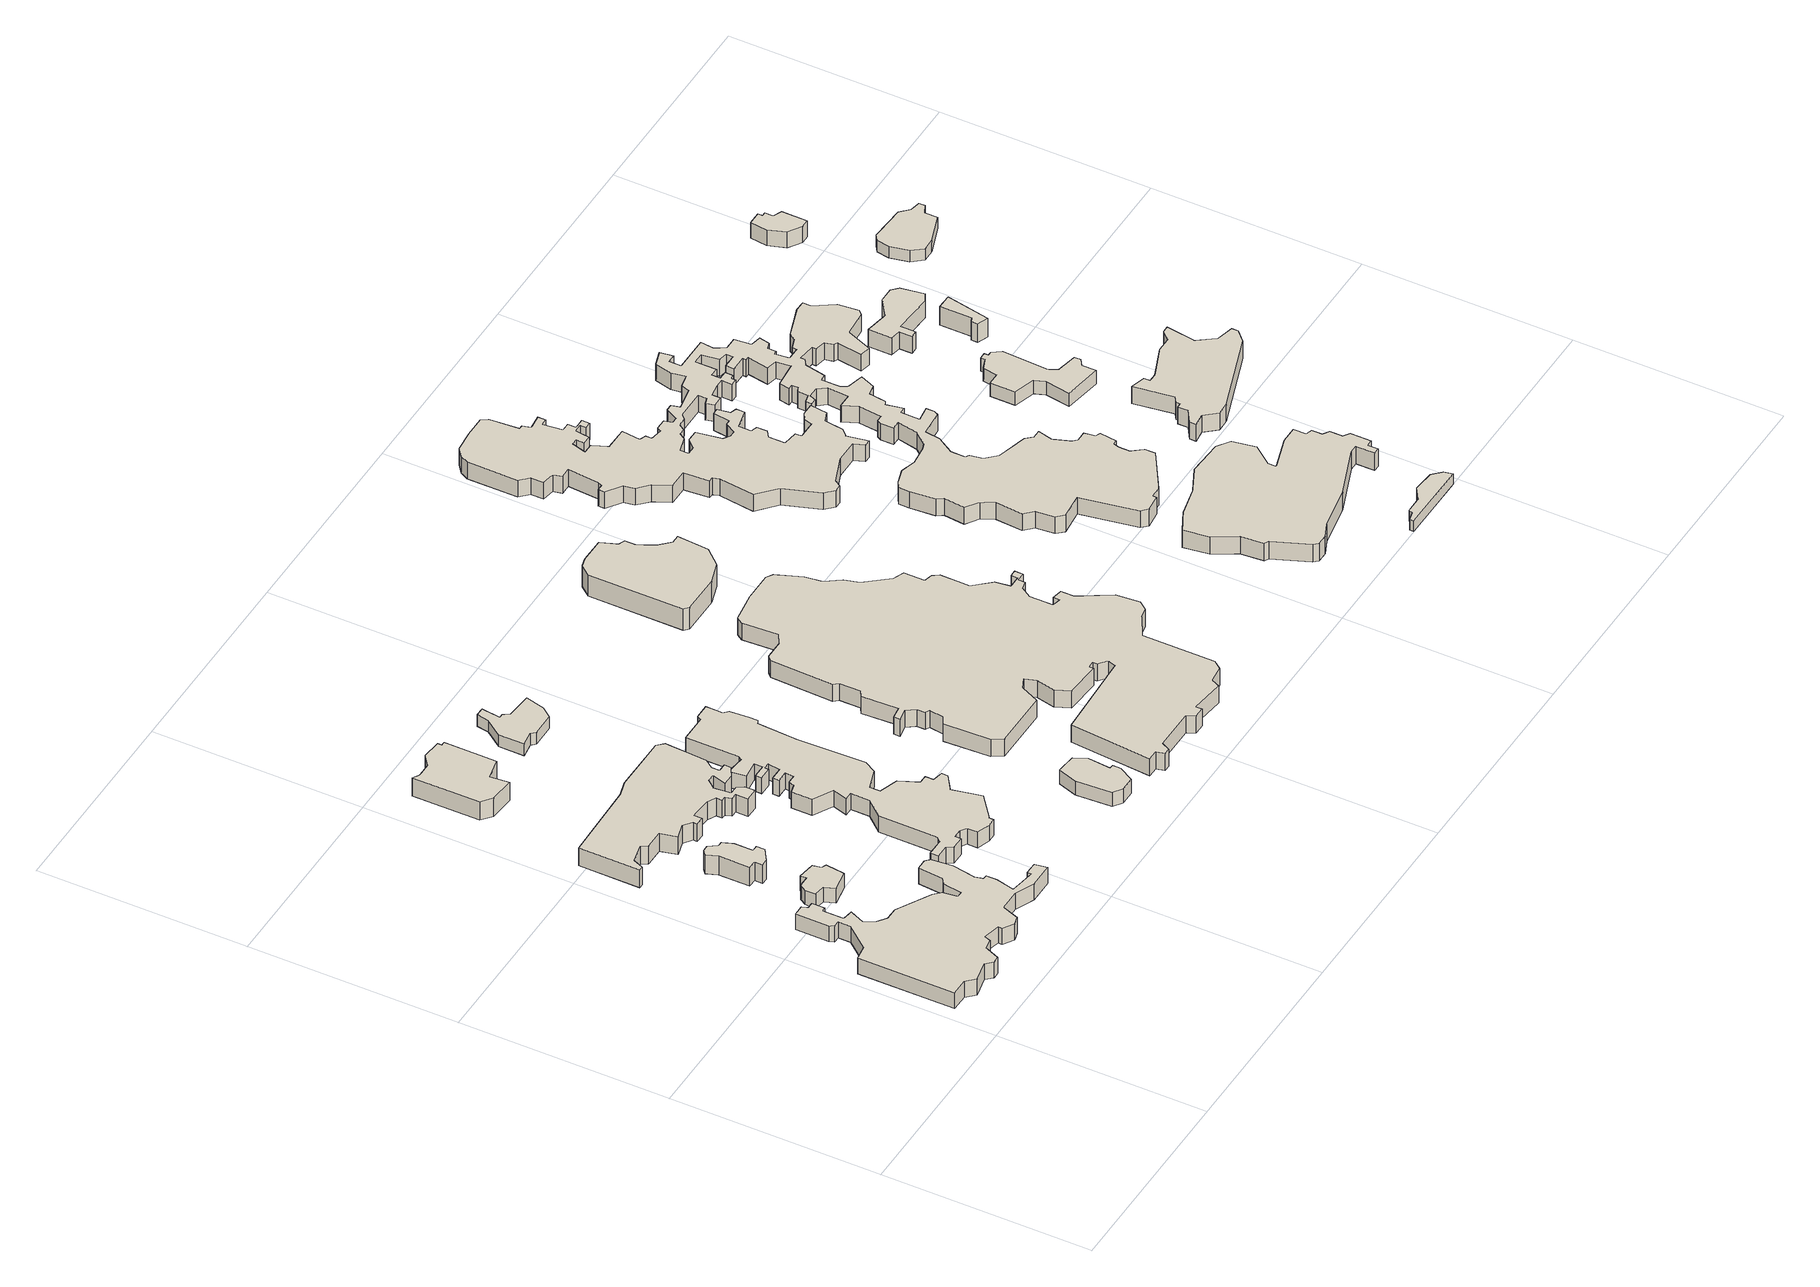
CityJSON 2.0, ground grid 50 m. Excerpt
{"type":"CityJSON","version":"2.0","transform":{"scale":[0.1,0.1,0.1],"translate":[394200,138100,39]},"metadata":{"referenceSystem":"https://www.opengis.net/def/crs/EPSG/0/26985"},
"CityObjects":{
"building1":{"type":"Building","attributes":{"measuredHeight":4.42,"roofElevation":47.34,"groundElevation":42.92,"footprintArea":835.5,"confidence":0.82,"heightSource":"learned pixel-footprint scale","storeysAboveGround":1},"geometry":[{"type":"Solid","lod":"1","boundaries":[[[[0,1,2,3,4,5,6,7,8,9,10,11,12,13,14,15,16,17,18,19,20,21,22,23,24,25,26,27,28,29,30,31,32,33,34,35,36,37,38,39,40,41,42,43,44,45,46,47,48,49,50,51,52]],[[53,54,55,56,57,58,59,60,61,62,63,64,65,66,67,68,69,70,71,72,73,74,75,76,77,78,79,80,81,82,83,84,85,86,87,88,89,90,91,92,93,94,95,96,97,98,99,100,101,102,103,104,105]],[[52,51,54,53]],[[51,50,55,54]],[[50,49,56,55]],[[49,48,57,56]],[[48,47,58,57]],[[47,46,59,58]],[[46,45,60,59]],[[45,44,61,60]],[[44,43,62,61]],[[43,42,63,62]],[[42,41,64,63]],[[41,40,65,64]],[[40,39,66,65]],[[39,38,67,66]],[[38,37,68,67]],[[37,36,69,68]],[[36,35,70,69]],[[35,34,71,70]],[[34,33,72,71]],[[33,32,73,72]],[[32,31,74,73]],[[31,30,75,74]],[[30,29,76,75]],[[29,28,77,76]],[[28,27,78,77]],[[27,26,79,78]],[[26,25,80,79]],[[25,24,81,80]],[[24,23,82,81]],[[23,22,83,82]],[[22,21,84,83]],[[21,20,85,84]],[[20,19,86,85]],[[19,18,87,86]],[[18,17,88,87]],[[17,16,89,88]],[[16,15,90,89]],[[15,14,91,90]],[[14,13,92,91]],[[13,12,93,92]],[[12,11,94,93]],[[11,10,95,94]],[[10,9,96,95]],[[9,8,97,96]],[[8,7,98,97]],[[7,6,99,98]],[[6,5,100,99]],[[5,4,101,100]],[[4,3,102,101]],[[3,2,103,102]],[[2,1,104,103]],[[1,0,105,104]],[[0,52,53,105]]]]}]},
"building2":{"type":"Building","attributes":{"measuredHeight":4.01,"roofElevation":47.82,"groundElevation":43.81,"footprintArea":53.8,"confidence":0.79,"heightSource":"learned pixel-footprint scale","storeysAboveGround":1},"geometry":[{"type":"Solid","lod":"1","boundaries":[[[[106,107,108,109,110,111,112,113,114,115,116]],[[117,118,119,120,121,122,123,124,125,126,127]],[[116,115,118,117]],[[115,114,119,118]],[[114,113,120,119]],[[113,112,121,120]],[[112,111,122,121]],[[111,110,123,122]],[[110,109,124,123]],[[109,108,125,124]],[[108,107,126,125]],[[107,106,127,126]],[[106,116,117,127]]]]}]},
"building3":{"type":"Building","attributes":{"measuredHeight":5.21,"roofElevation":49.63,"groundElevation":44.42,"footprintArea":58.2,"confidence":0.81,"heightSource":"learned pixel-footprint scale","storeysAboveGround":2},"geometry":[{"type":"Solid","lod":"1","boundaries":[[[[128,129,130,131,132,133,134,135,136,137,138,139,140,141]],[[142,143,144,145,146,147,148,149,150,151,152,153,154,155]],[[141,140,143,142]],[[140,139,144,143]],[[139,138,145,144]],[[138,137,146,145]],[[137,136,147,146]],[[136,135,148,147]],[[135,134,149,148]],[[134,133,150,149]],[[133,132,151,150]],[[132,131,152,151]],[[131,130,153,152]],[[130,129,154,153]],[[129,128,155,154]],[[128,141,142,155]]]]}]},
"building4":{"type":"Building","attributes":{"measuredHeight":4.84,"roofElevation":49.89,"groundElevation":45.05,"footprintArea":602.2,"confidence":0.88,"heightSource":"learned pixel-footprint scale","storeysAboveGround":2},"geometry":[{"type":"Solid","lod":"1","boundaries":[[[[156,157,158,159,160,161,162,163,164,165,166,167,168,169,170,171,172,173,174,175,176,177,178,179,180,181,182,183,184,185,186,187,188,189,190,191,192,193]],[[194,195,196,197,198,199,200,201,202,203,204,205,206,207,208,209,210,211,212,213,214,215,216,217,218,219,220,221,222,223,224,225,226,227,228,229,230,231]],[[193,192,195,194]],[[192,191,196,195]],[[191,190,197,196]],[[190,189,198,197]],[[189,188,199,198]],[[188,187,200,199]],[[187,186,201,200]],[[186,185,202,201]],[[185,184,203,202]],[[184,183,204,203]],[[183,182,205,204]],[[182,181,206,205]],[[181,180,207,206]],[[180,179,208,207]],[[179,178,209,208]],[[178,177,210,209]],[[177,176,211,210]],[[176,175,212,211]],[[175,174,213,212]],[[174,173,214,213]],[[173,172,215,214]],[[172,171,216,215]],[[171,170,217,216]],[[170,169,218,217]],[[169,168,219,218]],[[168,167,220,219]],[[167,166,221,220]],[[166,165,222,221]],[[165,164,223,222]],[[164,163,224,223]],[[163,162,225,224]],[[162,161,226,225]],[[161,160,227,226]],[[160,159,228,227]],[[159,158,229,228]],[[158,157,230,229]],[[157,156,231,230]],[[156,193,194,231]]]]}]},
"building5":{"type":"Building","attributes":{"measuredHeight":5.08,"roofElevation":52.73,"groundElevation":47.65,"footprintArea":208,"confidence":0.9,"heightSource":"learned pixel-footprint scale","storeysAboveGround":2},"geometry":[{"type":"Solid","lod":"1","boundaries":[[[[232,233,234,235,236,237,238,239,240,241,242,243]],[[244,245,246,247,248,249,250,251,252,253,254,255]],[[243,242,245,244]],[[242,241,246,245]],[[241,240,247,246]],[[240,239,248,247]],[[239,238,249,248]],[[238,237,250,249]],[[237,236,251,250]],[[236,235,252,251]],[[235,234,253,252]],[[234,233,254,253]],[[233,232,255,254]],[[232,243,244,255]]]]}]},
"building6":{"type":"Building","attributes":{"measuredHeight":4.33,"roofElevation":46.58,"groundElevation":42.25,"footprintArea":843.5,"confidence":0.83,"heightSource":"learned pixel-footprint scale","storeysAboveGround":1},"geometry":[{"type":"Solid","lod":"1","boundaries":[[[[256,257,258,259,260,261,262,263,264,265,266,267,268,269,270,271,272,273,274,275,276,277,278,279,280,281,282,283,284,285,286,287,288,289,290,291,292,293,294,295,296,297,298,299,300,301,302,303,304,305,306,307,308,309,310,311,312,313,314,315,316]],[[317,318,319,320,321,322,323,324,325,326,327,328,329,330,331,332,333,334,335,336,337,338,339,340,341,342,343,344,345,346,347,348,349,350,351,352,353,354,355,356,357,358,359,360,361,362,363,364,365,366,367,368,369,370,371,372,373,374,375,376,377]],[[316,315,318,317]],[[315,314,319,318]],[[314,313,320,319]],[[313,312,321,320]],[[312,311,322,321]],[[311,310,323,322]],[[310,309,324,323]],[[309,308,325,324]],[[308,307,326,325]],[[307,306,327,326]],[[306,305,328,327]],[[305,304,329,328]],[[304,303,330,329]],[[303,302,331,330]],[[302,301,332,331]],[[301,300,333,332]],[[300,299,334,333]],[[299,298,335,334]],[[298,297,336,335]],[[297,296,337,336]],[[296,295,338,337]],[[295,294,339,338]],[[294,293,340,339]],[[293,292,341,340]],[[292,291,342,341]],[[291,290,343,342]],[[290,289,344,343]],[[289,288,345,344]],[[288,287,346,345]],[[287,286,347,346]],[[286,285,348,347]],[[285,284,349,348]],[[284,283,350,349]],[[283,282,351,350]],[[282,281,352,351]],[[281,280,353,352]],[[280,279,354,353]],[[279,278,355,354]],[[278,277,356,355]],[[277,276,357,356]],[[276,275,358,357]],[[275,274,359,358]],[[274,273,360,359]],[[273,272,361,360]],[[272,271,362,361]],[[271,270,363,362]],[[270,269,364,363]],[[269,268,365,364]],[[268,267,366,365]],[[267,266,367,366]],[[266,265,368,367]],[[265,264,369,368]],[[264,263,370,369]],[[263,262,371,370]],[[262,261,372,371]],[[261,260,373,372]],[[260,259,374,373]],[[259,258,375,374]],[[258,257,376,375]],[[257,256,377,376]],[[256,316,317,377]]]]}]},
"building7":{"type":"Building","attributes":{"measuredHeight":3.21,"roofElevation":50.18,"groundElevation":46.97,"footprintArea":104.2,"confidence":0.78,"heightSource":"learned pixel-footprint scale","storeysAboveGround":1},"geometry":[{"type":"Solid","lod":"1","boundaries":[[[[378,379,380,381,382,383,384,385,386,387,388,389,390]],[[391,392,393,394,395,396,397,398,399,400,401,402,403]],[[390,389,392,391]],[[389,388,393,392]],[[388,387,394,393]],[[387,386,395,394]],[[386,385,396,395]],[[385,384,397,396]],[[384,383,398,397]],[[383,382,399,398]],[[382,381,400,399]],[[381,380,401,400]],[[380,379,402,401]],[[379,378,403,402]],[[378,390,391,403]]]]}]},
"building8":{"type":"Building","attributes":{"measuredHeight":3.96,"roofElevation":43.91,"groundElevation":39.95,"footprintArea":95.8,"confidence":0.7,"heightSource":"learned pixel-footprint scale","storeysAboveGround":1},"geometry":[{"type":"Solid","lod":"1","boundaries":[[[[404,405,406,407,408,409,410,411,412,413]],[[414,415,416,417,418,419,420,421,422,423]],[[413,412,415,414]],[[412,411,416,415]],[[411,410,417,416]],[[410,409,418,417]],[[409,408,419,418]],[[408,407,420,419]],[[407,406,421,420]],[[406,405,422,421]],[[405,404,423,422]],[[404,413,414,423]]]]}]},
"building9":{"type":"Building","attributes":{"measuredHeight":4.72,"roofElevation":46.92,"groundElevation":42.2,"footprintArea":3230.8,"confidence":0.81,"heightSource":"learned pixel-footprint scale","storeysAboveGround":2},"geometry":[{"type":"Solid","lod":"1","boundaries":[[[[424,425,426,427,428,429,430,431,432,433,434,435,436,437,438,439,440,441,442,443,444,445,446,447,448,449,450,451,452,453,454,455,456,457,458,459,460,461,462,463,464,465,466,467,468,469,470,471,472,473,474,475,476,477,478,479,480,481,482,483,484,485,486,487,488,489,490,491,492,493,494,495,496,497,498,499,500,501,502,503]],[[504,505,506,507,508,509,510,511,512,513,514,515,516,517,518,519,520,521,522,523,524,525,526,527,528,529,530,531,532,533,534,535,536,537,538,539,540,541,542,543,544,545,546,547,548,549,550,551,552,553,554,555,556,557,558,559,560,561,562,563,564,565,566,567,568,569,570,571,572,573,574,575,576,577,578,579,580,581,582,583]],[[503,502,505,504]],[[502,501,506,505]],[[501,500,507,506]],[[500,499,508,507]],[[499,498,509,508]],[[498,497,510,509]],[[497,496,511,510]],[[496,495,512,511]],[[495,494,513,512]],[[494,493,514,513]],[[493,492,515,514]],[[492,491,516,515]],[[491,490,517,516]],[[490,489,518,517]],[[489,488,519,518]],[[488,487,520,519]],[[487,486,521,520]],[[486,485,522,521]],[[485,484,523,522]],[[484,483,524,523]],[[483,482,525,524]],[[482,481,526,525]],[[481,480,527,526]],[[480,479,528,527]],[[479,478,529,528]],[[478,477,530,529]],[[477,476,531,530]],[[476,475,532,531]],[[475,474,533,532]],[[474,473,534,533]],[[473,472,535,534]],[[472,471,536,535]],[[471,470,537,536]],[[470,469,538,537]],[[469,468,539,538]],[[468,467,540,539]],[[467,466,541,540]],[[466,465,542,541]],[[465,464,543,542]],[[464,463,544,543]],[[463,462,545,544]],[[462,461,546,545]],[[461,460,547,546]],[[460,459,548,547]],[[459,458,549,548]],[[458,457,550,549]],[[457,456,551,550]],[[456,455,552,551]],[[455,454,553,552]],[[454,453,554,553]],[[453,452,555,554]],[[452,451,556,555]],[[451,450,557,556]],[[450,449,558,557]],[[449,448,559,558]],[[448,447,560,559]],[[447,446,561,560]],[[446,445,562,561]],[[445,444,563,562]],[[444,443,564,563]],[[443,442,565,564]],[[442,441,566,565]],[[441,440,567,566]],[[440,439,568,567]],[[439,438,569,568]],[[438,437,570,569]],[[437,436,571,570]],[[436,435,572,571]],[[435,434,573,572]],[[434,433,574,573]],[[433,432,575,574]],[[432,431,576,575]],[[431,430,577,576]],[[430,429,578,577]],[[429,428,579,578]],[[428,427,580,579]],[[427,426,581,580]],[[426,425,582,581]],[[425,424,583,582]],[[424,503,504,583]]]]}]},
"building10":{"type":"Building","attributes":{"measuredHeight":5.95,"roofElevation":51.94,"groundElevation":45.99,"footprintArea":405.2,"confidence":0.81,"heightSource":"learned pixel-footprint scale","storeysAboveGround":2},"geometry":[{"type":"Solid","lod":"1","boundaries":[[[[584,585,586,587,588,589,590,591,592,593,594,595,596,597,598]],[[599,600,601,602,603,604,605,606,607,608,609,610,611,612,613]],[[598,597,600,599]],[[597,596,601,600]],[[596,595,602,601]],[[595,594,603,602]],[[594,593,604,603]],[[593,592,605,604]],[[592,591,606,605]],[[591,590,607,606]],[[590,589,608,607]],[[589,588,609,608]],[[588,587,610,609]],[[587,586,611,610]],[[586,585,612,611]],[[585,584,613,612]],[[584,598,599,613]]]]}]},
"building11":{"type":"Building","attributes":{"measuredHeight":4.63,"roofElevation":51.99,"groundElevation":47.36,"footprintArea":2878.5,"confidence":0.82,"heightSource":"learned pixel-footprint scale","storeysAboveGround":2},"geometry":[{"type":"Solid","lod":"1","boundaries":[[[[614,615,616,617,618,619,620,621,622,623,624,625,626,627,628,629,630,631,632,633,634,635,636,637,638,639,640,641,642,643,644,645,646,647,648,649,650,651,652,653,654,655,656,657,658,659,660,661,662,663,664,665,666,667,668,669,670,671,672,673,674,675,676,677,678,679,680,681,682,683,684,685,686,687,688,689,690,691,692,693,694,695,696,697,698,699,700,701,702,703,704,705,706,707,708,709,710,711,712,713,714,715,716,717,718,719,720,721,722,723,724,725,726,727,728,729,730,731,732,733,734,735,736,737,738,739,740,741,742,743,744,745,746,747,748,749,750,751,752,753,754,755,756,757,758,759,760,761,762,763,764,765,766,767,768,769,770,771,772,773,774,775,776,777,778,779,780,781,782,783,784,785,786,787,788,789,790,791,792,793,794,795,796,797,798,799,800,801,802,803,804,805,806,807,808,809,810,811,812,813,814,815,816,817,818,819,820,821,822,823,824,825,826,827,828,829,830,831,832,833,834,835,836,837,838,839,840,841,842,843,844,845,846,847,848,849,850,851,852,853,854,855,856,857,858,859,860,861,862,863,864,865,866,867]],[[868,869,870,871,872,873,874,875,876,877,878,879,880,881,882,883,884,885,886,887,888,889,890,891,892,893,894,895,896,897,898,899,900,901,902,903,904,905,906,907,908,909,910,911,912,913,914,915,916,917,918,919,920,921,922,923,924,925,926,927,928,929,930,931,932,933,934,935,936,937,938,939,940,941,942,943,944,945,946,947,948,949,950,951,952,953,954,955,956,957,958,959,960,961,962,963,964,965,966,967,968,969,970,971,972,973,974,975,976,977,978,979,980,981,982,983,984,985,986,987,988,989,990,991,992,993,994,995,996,997,998,999,1000,1001,1002,1003,1004,1005,1006,1007,1008,1009,1010,1011,1012,1013,1014,1015,1016,1017,1018,1019,1020,1021,1022,1023,1024,1025,1026,1027,1028,1029,1030,1031,1032,1033,1034,1035,1036,1037,1038,1039,1040,1041,1042,1043,1044,1045,1046,1047,1048,1049,1050,1051,1052,1053,1054,1055,1056,1057,1058,1059,1060,1061,1062,1063,1064,1065,1066,1067,1068,1069,1070,1071,1072,1073,1074,1075,1076,1077,1078,1079,1080,1081,1082,1083,1084,1085,1086,1087,1088,1089,1090,1091,1092,1093,1094,1095,1096,1097,1098,1099,1100,1101,1102,1103,1104,1105,1106,1107,1108,1109,1110,1111,1112,1113,1114,1115,1116,1117,1118,1119,1120,1121]],[[867,866,869,868]],[[866,865,870,869]],[[865,864,871,870]],[[864,863,872,871]],[[863,862,873,872]],[[862,861,874,873]],[[861,860,875,874]],[[860,859,876,875]],[[859,858,877,876]],[[858,857,878,877]],[[857,856,879,878]],[[856,855,880,879]],[[855,854,881,880]],[[854,853,882,881]],[[853,852,883,882]],[[852,851,884,883]],[[851,850,885,884]],[[850,849,886,885]],[[849,848,887,886]],[[848,847,888,887]],[[847,846,889,888]],[[846,845,890,889]],[[845,844,891,890]],[[844,843,892,891]],[[843,842,893,892]],[[842,841,894,893]],[[841,840,895,894]],[[840,839,896,895]],[[839,838,897,896]],[[838,837,898,897]],[[837,836,899,898]],[[836,835,900,899]],[[835,834,901,900]],[[834,833,902,901]],[[833,832,903,902]],[[832,831,904,903]],[[831,830,905,904]],[[830,829,906,905]],[[829,828,907,906]],[[828,827,908,907]],[[827,826,909,908]],[[826,825,910,909]],[[825,824,911,910]],[[824,823,912,911]],[[823,822,913,912]],[[822,821,914,913]],[[821,820,915,914]],[[820,819,916,915]],[[819,818,917,916]],[[818,817,918,917]],[[817,816,919,918]],[[816,815,920,919]],[[815,814,921,920]],[[814,813,922,921]],[[813,812,923,922]],[[812,811,924,923]],[[811,810,925,924]],[[810,809,926,925]],[[809,808,927,926]],[[808,807,928,927]],[[807,806,929,928]],[[806,805,930,929]],[[805,804,931,930]],[[804,803,932,931]],[[803,802,933,932]],[[802,801,934,933]],[[801,800,935,934]],[[800,799,936,935]],[[799,798,937,936]],[[798,797,938,937]],[[797,796,939,938]],[[796,795,940,939]],[[795,794,941,940]],[[794,793,942,941]],[[793,792,943,942]],[[792,791,944,943]],[[791,790,945,944]],[[790,789,946,945]],[[789,788,947,946]],[[788,787,948,947]],[[787,786,949,948]],[[786,785,950,949]],[[785,784,951,950]],[[784,783,952,951]],[[783,782,953,952]],[[782,781,954,953]],[[781,780,955,954]],[[780,779,956,955]],[[779,778,957,956]],[[778,777,958,957]],[[777,776,959,958]],[[776,775,960,959]],[[775,774,961,960]],[[774,773,962,961]],[[773,772,963,962]],[[772,771,964,963]],[[771,770,965,964]],[[770,769,966,965]],[[769,768,967,966]],[[768,767,968,967]],[[767,766,969,968]],[[766,765,970,969]],[[765,764,971,970]],[[764,763,972,971]],[[763,762,973,972]],[[762,761,974,973]],[[761,760,975,974]],[[760,759,976,975]],[[759,758,977,976]],[[758,757,978,977]],[[757,756,979,978]],[[756,755,980,979]],[[755,754,981,980]],[[754,753,982,981]],[[753,752,983,982]],[[752,751,984,983]],[[751,750,985,984]],[[750,749,986,985]],[[749,748,987,986]],[[748,747,988,987]],[[747,746,989,988]],[[746,745,990,989]],[[745,744,991,990]],[[744,743,992,991]],[[743,742,993,992]],[[742,741,994,993]],[[741,740,995,994]],[[740,739,996,995]],[[739,738,997,996]],[[738,737,998,997]],[[737,736,999,998]],[[736,735,1000,999]],[[735,734,1001,1000]],[[734,733,1002,1001]],[[733,732,1003,1002]],[[732,731,1004,1003]],[[731,730,1005,1004]],[[730,729,1006,1005]],[[729,728,1007,1006]],[[728,727,1008,1007]],[[727,726,1009,1008]],[[726,725,1010,1009]],[[725,724,1011,1010]],[[724,723,1012,1011]],[[723,722,1013,1012]],[[722,721,1014,1013]],[[721,720,1015,1014]],[[720,719,1016,1015]],[[719,718,1017,1016]],[[718,717,1018,1017]],[[717,716,1019,1018]],[[716,715,1020,1019]],[[715,714,1021,1020]],[[714,713,1022,1021]],[[713,712,1023,1022]],[[712,711,1024,1023]],[[711,710,1025,1024]],[[710,709,1026,1025]],[[709,708,1027,1026]],[[708,707,1028,1027]],[[707,706,1029,1028]],[[706,705,1030,1029]],[[705,704,1031,1030]],[[704,703,1032,1031]],[[703,702,1033,1032]],[[702,701,1034,1033]],[[701,700,1035,1034]],[[700,699,1036,1035]],[[699,698,1037,1036]],[[698,697,1038,1037]],[[697,696,1039,1038]],[[696,695,1040,1039]],[[695,694,1041,1040]],[[694,693,1042,1041]],[[693,692,1043,1042]],[[692,691,1044,1043]],[[691,690,1045,1044]],[[690,689,1046,1045]],[[689,688,1047,1046]],[[688,687,1048,1047]],[[687,686,1049,1048]],[[686,685,1050,1049]],[[685,684,1051,1050]],[[684,683,1052,1051]],[[683,682,1053,1052]],[[682,681,1054,1053]],[[681,680,1055,1054]],[[680,679,1056,1055]],[[679,678,1057,1056]],[[678,677,1058,1057]],[[677,676,1059,1058]],[[676,675,1060,1059]],[[675,674,1061,1060]],[[674,673,1062,1061]],[[673,672,1063,1062]],[[672,671,1064,1063]],[[671,670,1065,1064]],[[670,669,1066,1065]],[[669,668,1067,1066]],[[668,667,1068,1067]],[[667,666,1069,1068]],[[666,665,1070,1069]],[[665,664,1071,1070]],[[664,663,1072,1071]],[[663,662,1073,1072]],[[662,661,1074,1073]],[[661,660,1075,1074]],[[660,659,1076,1075]],[[659,658,1077,1076]],[[658,657,1078,1077]],[[657,656,1079,1078]],[[656,655,1080,1079]],[[655,654,1081,1080]],[[654,653,1082,1081]],[[653,652,1083,1082]],[[652,651,1084,1083]],[[651,650,1085,1084]],[[650,649,1086,1085]],[[649,648,1087,1086]],[[648,647,1088,1087]],[[647,646,1089,1088]],[[646,645,1090,1089]],[[645,644,1091,1090]],[[644,643,1092,1091]],[[643,642,1093,1092]],[[642,641,1094,1093]],[[641,640,1095,1094]],[[640,639,1096,1095]],[[639,638,1097,1096]],[[638,637,1098,1097]],[[637,636,1099,1098]],[[636,635,1100,1099]],[[635,634,1101,1100]],[[634,633,1102,1101]],[[633,632,1103,1102]],[[632,631,1104,1103]],[[631,630,1105,1104]],[[630,629,1106,1105]],[[629,628,1107,1106]],[[628,627,1108,1107]],[[627,626,1109,1108]],[[626,625,1110,1109]],[[625,624,1111,1110]],[[624,623,1112,1111]],[[623,622,1113,1112]],[[622,621,1114,1113]],[[621,620,1115,1114]],[[620,619,1116,1115]],[[619,618,1117,1116]],[[618,617,1118,1117]],[[617,616,1119,1118]],[[616,615,1120,1119]],[[615,614,1121,1120]],[[614,867,868,1121]]]]}]},
"building12":{"type":"Building","attributes":{"measuredHeight":4.87,"roofElevation":46.42,"groundElevation":41.55,"footprintArea":958.8,"confidence":0.84,"heightSource":"learned pixel-footprint scale","storeysAboveGround":2},"geometry":[{"type":"Solid","lod":"1","boundaries":[[[[1122,1123,1124,1125,1126,1127,1128,1129,1130,1131,1132,1133,1134,1135,1136,1137,1138,1139,1140,1141,1142,1143,1144,1145,1146,1147,1148,1149,1150,1151,1152,1153]],[[1154,1155,1156,1157,1158,1159,1160,1161,1162,1163,1164,1165,1166,1167,1168,1169,1170,1171,1172,1173,1174,1175,1176,1177,1178,1179,1180,1181,1182,1183,1184,1185]],[[1153,1152,1155,1154]],[[1152,1151,1156,1155]],[[1151,1150,1157,1156]],[[1150,1149,1158,1157]],[[1149,1148,1159,1158]],[[1148,1147,1160,1159]],[[1147,1146,1161,1160]],[[1146,1145,1162,1161]],[[1145,1144,1163,1162]],[[1144,1143,1164,1163]],[[1143,1142,1165,1164]],[[1142,1141,1166,1165]],[[1141,1140,1167,1166]],[[1140,1139,1168,1167]],[[1139,1138,1169,1168]],[[1138,1137,1170,1169]],[[1137,1136,1171,1170]],[[1136,1135,1172,1171]],[[1135,1134,1173,1172]],[[1134,1133,1174,1173]],[[1133,1132,1175,1174]],[[1132,1131,1176,1175]],[[1131,1130,1177,1176]],[[1130,1129,1178,1177]],[[1129,1128,1179,1178]],[[1128,1127,1180,1179]],[[1127,1126,1181,1180]],[[1126,1125,1182,1181]],[[1125,1124,1183,1182]],[[1124,1123,1184,1183]],[[1123,1122,1185,1184]],[[1122,1153,1154,1185]]]]}]},
"building13":{"type":"Building","attributes":{"measuredHeight":2.83,"roofElevation":42.97,"groundElevation":40.14,"footprintArea":51.5,"confidence":0.72,"heightSource":"learned pixel-footprint scale","storeysAboveGround":1},"geometry":[{"type":"Solid","lod":"1","boundaries":[[[[1186,1187,1188,1189,1190,1191,1192,1193,1194]],[[1195,1196,1197,1198,1199,1200,1201,1202,1203]],[[1194,1193,1196,1195]],[[1193,1192,1197,1196]],[[1192,1191,1198,1197]],[[1191,1190,1199,1198]],[[1190,1189,1200,1199]],[[1189,1188,1201,1200]],[[1188,1187,1202,1201]],[[1187,1186,1203,1202]],[[1186,1194,1195,1203]]]]}]},
"building14":{"type":"Building","attributes":{"measuredHeight":3.73,"roofElevation":50.51,"groundElevation":46.78,"footprintArea":165.5,"confidence":0.74,"heightSource":"learned pixel-footprint scale","storeysAboveGround":1},"geometry":[{"type":"Solid","lod":"1","boundaries":[[[[1204,1205,1206,1207,1208,1209,1210,1211,1212,1213,1214,1215,1216,1217,1218,1219,1220,1221,1222]],[[1223,1224,1225,1226,1227,1228,1229,1230,1231,1232,1233,1234,1235,1236,1237,1238,1239,1240,1241]],[[1222,1221,1224,1223]],[[1221,1220,1225,1224]],[[1220,1219,1226,1225]],[[1219,1218,1227,1226]],[[1218,1217,1228,1227]],[[1217,1216,1229,1228]],[[1216,1215,1230,1229]],[[1215,1214,1231,1230]],[[1214,1213,1232,1231]],[[1213,1212,1233,1232]],[[1212,1211,1234,1233]],[[1211,1210,1235,1234]],[[1210,1209,1236,1235]],[[1209,1208,1237,1236]],[[1208,1207,1238,1237]],[[1207,1206,1239,1238]],[[1206,1205,1240,1239]],[[1205,1204,1241,1240]],[[1204,1222,1223,1241]]]]}]},
"building15":{"type":"Building","attributes":{"measuredHeight":4.72,"roofElevation":54.69,"groundElevation":49.97,"footprintArea":97.8,"confidence":0.83,"heightSource":"learned pixel-footprint scale","storeysAboveGround":2},"geometry":[{"type":"Solid","lod":"1","boundaries":[[[[1242,1243,1244,1245,1246,1247,1248,1249,1250,1251,1252,1253]],[[1254,1255,1256,1257,1258,1259,1260,1261,1262,1263,1264,1265]],[[1253,1252,1255,1254]],[[1252,1251,1256,1255]],[[1251,1250,1257,1256]],[[1250,1249,1258,1257]],[[1249,1248,1259,1258]],[[1248,1247,1260,1259]],[[1247,1246,1261,1260]],[[1246,1245,1262,1261]],[[1245,1244,1263,1262]],[[1244,1243,1264,1263]],[[1243,1242,1265,1264]],[[1242,1253,1254,1265]]]]}]},
"building16":{"type":"Building","attributes":{"measuredHeight":4.66,"roofElevation":47.07,"groundElevation":42.41,"footprintArea":377.8,"confidence":0.8,"heightSource":"learned pixel-footprint scale","storeysAboveGround":2},"geometry":[{"type":"Solid","lod":"1","boundaries":[[[[1266,1267,1268,1269,1270,1271,1272,1273,1274,1275,1276,1277,1278,1279,1280,1281,1282,1283,1284,1285,1286,1287,1288]],[[1289,1290,1291,1292,1293,1294,1295,1296,1297,1298,1299,1300,1301,1302,1303,1304,1305,1306,1307,1308,1309,1310,1311]],[[1288,1287,1290,1289]],[[1287,1286,1291,1290]],[[1286,1285,1292,1291]],[[1285,1284,1293,1292]],[[1284,1283,1294,1293]],[[1283,1282,1295,1294]],[[1282,1281,1296,1295]],[[1281,1280,1297,1296]],[[1280,1279,1298,1297]],[[1279,1278,1299,1298]],[[1278,1277,1300,1299]],[[1277,1276,1301,1300]],[[1276,1275,1302,1301]],[[1275,1274,1303,1302]],[[1274,1273,1304,1303]],[[1273,1272,1305,1304]],[[1272,1271,1306,1305]],[[1271,1270,1307,1306]],[[1270,1269,1308,1307]],[[1269,1268,1309,1308]],[[1268,1267,1310,1309]],[[1267,1266,1311,1310]],[[1266,1288,1289,1311]]]]}]},
"building17":{"type":"Building","attributes":{"measuredHeight":5.06,"roofElevation":53.59,"groundElevation":48.53,"footprintArea":30.2,"confidence":0.86,"heightSource":"learned pixel-footprint scale","storeysAboveGround":2},"geometry":[{"type":"Solid","lod":"1","boundaries":[[[[1312,1313,1314,1315,1316,1317]],[[1318,1319,1320,1321,1322,1323]],[[1317,1316,1319,1318]],[[1316,1315,1320,1319]],[[1315,1314,1321,1320]],[[1314,1313,1322,1321]],[[1313,1312,1323,1322]],[[1312,1317,1318,1323]]]]}]},
"building18":{"type":"Building","attributes":{"measuredHeight":4.42,"roofElevation":56.61,"groundElevation":52.19,"footprintArea":47.5,"confidence":0.77,"heightSource":"learned pixel-footprint scale","storeysAboveGround":1},"geometry":[{"type":"Solid","lod":"1","boundaries":[[[[1324,1325,1326,1327,1328,1329,1330,1331,1332,1333]],[[1334,1335,1336,1337,1338,1339,1340,1341,1342,1343]],[[1333,1332,1335,1334]],[[1332,1331,1336,1335]],[[1331,1330,1337,1336]],[[1330,1329,1338,1337]],[[1329,1328,1339,1338]],[[1328,1327,1340,1339]],[[1327,1326,1341,1340]],[[1326,1325,1342,1341]],[[1325,1324,1343,1342]],[[1324,1333,1334,1343]]]]}]},
"building19":{"type":"Building","attributes":{"measuredHeight":3.15,"roofElevation":52.6,"groundElevation":49.45,"footprintArea":121.5,"confidence":0.84,"heightSource":"learned pixel-footprint scale","storeysAboveGround":1},"geometry":[{"type":"Solid","lod":"1","boundaries":[[[[1344,1345,1346,1347,1348,1349,1350,1351,1352,1353,1354,1355]],[[1356,1357,1358,1359,1360,1361,1362,1363,1364,1365,1366,1367]],[[1355,1354,1357,1356]],[[1354,1353,1358,1357]],[[1353,1352,1359,1358]],[[1352,1351,1360,1359]],[[1351,1350,1361,1360]],[[1350,1349,1362,1361]],[[1349,1348,1363,1362]],[[1348,1347,1364,1363]],[[1347,1346,1365,1364]],[[1346,1345,1366,1365]],[[1345,1344,1367,1366]],[[1344,1355,1356,1367]]]]}]}
},
"vertices":[
[90,510,39],[95,496,39],[110,496,39],[110,465,39],[100,465,39],[100,415,39],[125,411,39],[110,375,39],[125,350,39],[145,335,39],[175,335,39],[255,290,39],[270,275,39],[275,240,39],[290,240,39],[295,285,39],[310,295,39],[315,355,39],[340,355,39],[350,345,39],[355,295,39],[345,240,39],[350,220,39],[360,220,39],[360,195,39],[350,150,39],[411,140,39],[411,150,39],[440,150,39],[445,120,39],[386,120,39],[340,140,39],[290,140,39],[275,100,39],[255,95,39],[230,110,39],[230,120,39],[190,130,39],[185,115,39],[160,110,39],[145,75,39],[130,75,39],[115,90,39],[65,80,39],[45,100,39],[5,100,39],[5,330,39],[40,335,39],[85,390,39],[85,420,39],[70,420,39],[65,431,39],[65,510,39],[65,510,83],[65,431,83],[70,420,83],[85,420,83],[85,390,83],[40,335,83],[5,330,83],[5,100,83],[45,100,83],[65,80,83],[115,90,83],[130,75,83],[145,75,83],[160,110,83],[185,115,83],[190,130,83],[230,120,83],[230,110,83],[255,95,83],[275,100,83],[290,140,83],[340,140,83],[386,120,83],[445,120,83],[440,150,83],[411,150,83],[411,140,83],[350,150,83],[360,195,83],[360,220,83],[350,220,83],[345,240,83],[355,295,83],[350,345,83],[340,355,83],[315,355,83],[310,295,83],[295,285,83],[290,240,83],[275,240,83],[270,275,83],[255,290,83],[175,335,83],[145,335,83],[125,350,83],[110,375,83],[125,411,83],[100,415,83],[100,465,83],[110,465,83],[110,496,83],[95,496,83],[90,510,83],
[210,550,48],[215,530,48],[225,525,48],[220,480,48],[170,471,48],[160,496,48],[135,501,48],[135,525,48],[145,541,48],[170,541,48],[170,556,48],[170,556,88],[170,541,88],[145,541,88],[135,525,88],[135,501,88],[160,496,88],[170,471,88],[220,480,88],[225,525,88],[215,530,88],[210,550,88],
[140,761,54],[155,741,54],[165,741,54],[175,716,54],[175,671,54],[190,671,54],[190,651,54],[160,631,54],[145,631,54],[145,651,54],[125,651,54],[125,725,54],[115,751,54],[125,761,54],[125,761,106],[115,751,106],[125,725,106],[125,651,106],[145,651,106],[145,631,106],[160,631,106],[190,651,106],[190,671,106],[175,671,106],[175,716,106],[165,741,106],[155,741,106],[140,761,106],
[366,1006,60],[380,991,60],[375,891,60],[360,871,60],[360,851,60],[380,851,60],[380,836,60],[355,821,60],[330,821,60],[340,856,60],[321,856,60],[305,836,60],[310,796,60],[330,796,60],[340,781,60],[340,756,60],[310,756,60],[310,786,60],[295,786,60],[290,801,60],[280,801,60],[280,816,60],[260,826,60],[210,831,60],[210,811,60],[190,811,60],[190,821,60],[170,836,60],[135,826,60],[125,866,60],[80,866,60],[70,881,60],[25,871,60],[15,846,60],[5,846,60],[5,991,60],[195,996,60],[230,1006,60],[230,1006,109],[195,996,109],[5,991,109],[5,846,109],[15,846,109],[25,871,109],[70,881,109],[80,866,109],[125,866,109],[135,826,109],[170,836,109],[190,821,109],[190,811,109],[210,811,109],[210,831,109],[260,826,109],[280,816,109],[280,801,109],[290,801,109],[295,786,109],[310,786,109],[310,756,109],[340,756,109],[340,781,109],[330,796,109],[310,796,109],[305,836,109],[321,856,109],[340,856,109],[330,821,109],[355,821,109],[380,836,109],[380,851,109],[360,851,109],[360,871,109],[375,891,109],[380,991,109],[366,1006,109],
[125,1391,87],[125,1381,87],[135,1381,87],[135,1256,87],[85,1246,87],[90,1201,87],[30,1206,87],[5,1226,87],[5,1386,87],[20,1376,87],[55,1376,87],[80,1396,87],[80,1396,137],[55,1376,137],[20,1376,137],[5,1386,137],[5,1226,137],[30,1206,137],[90,1201,137],[85,1246,137],[135,1256,137],[135,1381,137],[125,1381,137],[125,1391,137],
[556,991,32],[556,951,32],[566,941,32],[570,896,32],[570,876,32],[561,871,32],[556,776,32],[561,615,32],[545,586,32],[496,570,32],[496,545,32],[541,530,32],[561,485,32],[581,485,32],[581,465,32],[606,460,32],[606,445,32],[570,420,32],[586,350,32],[530,305,32],[530,295,32],[510,295,32],[480,305,32],[480,330,32],[465,340,32],[445,340,32],[445,325,32],[415,325,32],[405,340,32],[375,340,32],[375,360,32],[415,360,32],[425,370,32],[425,510,32],[460,550,32],[460,595,32],[440,595,32],[451,631,32],[405,656,32],[405,706,32],[425,711,32],[431,725,32],[451,725,32],[451,746,32],[425,746,32],[425,761,32],[456,761,32],[460,791,32],[445,791,32],[445,781,32],[415,781,32],[415,796,32],[445,796,32],[445,816,32],[405,811,32],[400,851,32],[445,846,32],[451,856,32],[451,981,32],[516,981,32],[521,991,32],[521,991,76],[516,981,76],[451,981,76],[451,856,76],[445,846,76],[400,851,76],[405,811,76],[445,816,76],[445,796,76],[415,796,76],[415,781,76],[445,781,76],[445,791,76],[460,791,76],[456,761,76],[425,761,76],[425,746,76],[451,746,76],[451,725,76],[431,725,76],[425,711,76],[405,706,76],[405,656,76],[451,631,76],[440,595,76],[460,595,76],[460,550,76],[425,510,76],[425,370,76],[415,360,76],[375,360,76],[375,340,76],[405,340,76],[415,325,76],[445,325,76],[445,340,76],[465,340,76],[480,330,76],[480,305,76],[510,295,76],[530,295,76],[530,305,76],[586,350,76],[570,420,76],[606,445,76],[606,460,76],[581,465,76],[581,485,76],[561,485,76],[541,530,76],[496,545,76],[496,570,76],[545,586,76],[561,615,76],[556,776,76],[561,871,76],[570,876,76],[570,896,76],[566,941,76],[556,951,76],[556,991,76],
[290,1376,80],[285,1331,80],[295,1331,80],[305,1316,80],[366,1311,80],[355,1266,80],[335,1241,80],[280,1241,80],[270,1251,80],[235,1246,80],[235,1306,80],[265,1347,80],[270,1376,80],[270,1376,112],[265,1347,112],[235,1306,112],[235,1246,112],[270,1251,112],[280,1241,112],[335,1241,112],[355,1266,112],[366,1311,112],[305,1316,112],[295,1331,112],[285,1331,112],[290,1376,112],
[806,260,10],[821,230,10],[816,175,10],[826,175,10],[826,155,10],[806,120,10],[771,120,10],[751,135,10],[746,220,10],[761,265,10],[761,265,49],[746,220,49],[751,135,49],[771,120,49],[806,120,49],[826,155,49],[826,175,49],[816,175,49],[821,230,49],[806,260,49],
[971,1076,32],[986,1066,32],[1011,1006,32],[1016,966,32],[1041,931,32],[1051,896,32],[1096,841,32],[1121,831,32],[1121,781,32],[1141,776,32],[1151,761,32],[1151,691,32],[1186,651,32],[1191,615,32],[1221,615,32],[1221,631,32],[1236,631,32],[1236,611,32],[1216,611,32],[1216,595,32],[1196,590,32],[1181,566,32],[1181,510,32],[1201,505,32],[1201,521,32],[1226,516,32],[1226,485,32],[1271,411,32],[1276,355,32],[1261,335,32],[1236,330,32],[1186,301,32],[1186,130,32],[1171,110,32],[1131,105,32],[1121,85,32],[1041,95,32],[1041,80,32],[1016,80,32],[1006,100,32],[906,100,32],[896,80,32],[881,80,32],[876,100,32],[851,100,32],[866,295,32],[1076,305,32],[1081,325,32],[1061,340,32],[1061,350,32],[1046,350,32],[1046,340,32],[961,345,32],[946,380,32],[956,425,32],[946,451,32],[921,440,32],[901,395,32],[761,395,32],[746,420,32],[741,530,32],[761,541,32],[766,575,32],[756,581,32],[756,601,32],[741,621,32],[711,615,32],[711,631,32],[741,635,32],[736,721,32],[751,731,32],[751,781,32],[741,791,32],[746,941,32],[756,951,32],[801,951,32],[826,966,32],[821,1051,32],[831,1066,32],[901,1076,32],[901,1076,79],[831,1066,79],[821,1051,79],[826,966,79],[801,951,79],[756,951,79],[746,941,79],[741,791,79],[751,781,79],[751,731,79],[736,721,79],[741,635,79],[711,631,79],[711,615,79],[741,621,79],[756,601,79],[756,581,79],[766,575,79],[761,541,79],[741,530,79],[746,420,79],[761,395,79],[901,395,79],[921,440,79],[946,451,79],[956,425,79],[946,380,79],[961,345,79],[1046,340,79],[1046,350,79],[1061,350,79],[1061,340,79],[1081,325,79],[1076,305,79],[866,295,79],[851,100,79],[876,100,79],[881,80,79],[896,80,79],[906,100,79],[1006,100,79],[1016,80,79],[1041,80,79],[1041,95,79],[1121,85,79],[1131,105,79],[1171,110,79],[1186,130,79],[1186,301,79],[1236,330,79],[1261,335,79],[1276,355,79],[1271,411,79],[1226,485,79],[1226,516,79],[1201,521,79],[1201,505,79],[1181,510,79],[1181,566,79],[1196,590,79],[1216,595,79],[1216,611,79],[1236,611,79],[1236,631,79],[1221,631,79],[1221,615,79],[1191,615,79],[1186,651,79],[1151,691,79],[1151,761,79],[1141,776,79],[1121,781,79],[1121,831,79],[1096,841,79],[1051,896,79],[1041,931,79],[1016,966,79],[1011,1006,79],[986,1066,79],[971,1076,79],
[851,1406,70],[866,1367,70],[881,1361,70],[881,1336,70],[901,1296,70],[926,1271,70],[946,1271,70],[941,1196,70],[906,1156,70],[856,1141,70],[761,1141,70],[751,1151,70],[751,1376,70],[771,1401,70],[791,1406,70],[791,1406,129],[771,1401,129],[751,1376,129],[751,1151,129],[761,1141,129],[856,1141,129],[906,1156,129],[941,1196,129],[946,1271,129],[926,1271,129],[901,1296,129],[881,1336,129],[881,1361,129],[866,1367,129],[851,1406,129],
[1071,1807,84],[1081,1792,84],[1086,1722,84],[1096,1722,84],[1101,1702,84],[1136,1706,84],[1136,1687,84],[1121,1687,84],[1126,1641,84],[1146,1641,84],[1146,1621,84],[1171,1621,84],[1171,1602,84],[1156,1602,84],[1156,1616,84],[1136,1616,84],[1131,1582,84],[1111,1582,84],[1111,1602,84],[1096,1602,84],[1086,1567,84],[1111,1567,84],[1126,1531,84],[1181,1531,84],[1176,1486,84],[1191,1481,84],[1191,1466,84],[1221,1461,84],[1226,1471,84],[1251,1471,84],[1256,1452,84],[1271,1452,84],[1286,1481,84],[1301,1481,84],[1306,1461,84],[1361,1471,84],[1367,1491,84],[1396,1497,84],[1391,1531,84],[1401,1571,84],[1436,1582,84],[1441,1551,84],[1421,1551,84],[1421,1522,84],[1506,1522,84],[1502,1491,84],[1517,1466,84],[1547,1466,84],[1551,1426,84],[1576,1421,84],[1571,1396,84],[1556,1391,84],[1556,1371,84],[1547,1371,84],[1551,1336,84],[1582,1336,84],[1582,1347,84],[1607,1356,84],[1616,1371,84],[1692,1396,84],[1717,1396,84],[1717,1376,84],[1747,1331,84],[1752,1281,84],[1742,1271,84],[1681,1266,84],[1657,1206,84],[1632,1211,84],[1641,1271,84],[1632,1276,84],[1627,1296,84],[1602,1301,84],[1602,1311,84],[1562,1316,84],[1562,1306,84],[1547,1296,84],[1537,1246,84],[1522,1246,84],[1522,1201,84],[1531,1186,84],[1571,1176,84],[1556,1141,84],[1531,1136,84],[1526,1096,84],[1517,1091,84],[1526,1051,84],[1511,1051,84],[1511,1006,84],[1547,1011,84],[1547,991,84],[1542,981,84],[1481,976,84],[1477,941,84],[1452,901,84],[1452,866,84],[1461,861,84],[1466,831,84],[1491,806,84],[1562,786,84],[1576,771,84],[1596,771,84],[1587,736,84],[1602,696,84],[1612,686,84],[1636,686,84],[1641,660,84],[1652,656,84],[1647,615,84],[1636,615,84],[1632,601,84],[1632,575,84],[1652,550,84],[1652,525,84],[1556,465,84],[1531,465,84],[1531,456,84],[1491,451,84],[1477,465,84],[1452,601,84],[1391,595,84],[1376,611,84],[1371,656,84],[1351,676,84],[1356,741,84],[1341,771,84],[1311,791,84],[1316,841,84],[1306,856,84],[1301,916,84],[1301,941,84],[1316,951,84],[1351,961,84],[1386,951,84],[1432,956,84],[1446,961,84],[1471,991,84],[1481,1041,84],[1461,1041,84],[1461,1071,84],[1466,1081,84],[1481,1081,84],[1486,1136,84],[1471,1171,84],[1502,1171,84],[1506,1221,84],[1491,1241,84],[1466,1241,84],[1461,1226,84],[1446,1226,84],[1446,1241,84],[1466,1246,84],[1466,1271,84],[1477,1276,84],[1477,1291,84],[1466,1291,84],[1471,1316,84],[1531,1321,84],[1526,1356,84],[1502,1361,84],[1511,1412,84],[1502,1412,84],[1502,1421,84],[1466,1421,84],[1466,1441,84],[1497,1441,84],[1497,1457,84],[1477,1461,84],[1471,1502,84],[1446,1502,84],[1446,1452,84],[1426,1452,84],[1426,1432,84],[1446,1432,84],[1446,1412,84],[1436,1412,84],[1436,1401,84],[1421,1401,84],[1421,1426,84],[1401,1426,84],[1371,1421,84],[1371,1401,84],[1347,1401,84],[1341,1421,84],[1356,1426,84],[1356,1446,84],[1286,1446,84],[1276,1436,84],[1256,1436,84],[1246,1421,84],[1231,1421,84],[1221,1406,84],[1186,1396,84],[1186,1376,84],[1206,1376,84],[1226,1396,84],[1251,1396,84],[1261,1336,84],[1276,1326,84],[1291,1326,84],[1306,1351,84],[1316,1351,84],[1321,1391,84],[1336,1391,84],[1341,1361,84],[1356,1356,84],[1356,1336,84],[1311,1326,84],[1311,1296,84],[1326,1291,84],[1326,1266,84],[1311,1256,84],[1311,1216,84],[1347,1211,84],[1347,1196,84],[1391,1196,84],[1396,1216,84],[1412,1226,84],[1441,1226,84],[1436,1186,84],[1412,1176,84],[1406,1131,84],[1391,1116,84],[1401,1066,84],[1386,1066,84],[1376,1091,84],[1321,1091,84],[1256,1066,84],[1246,1051,84],[1231,1051,84],[1211,1071,84],[1181,1156,84],[1136,1196,84],[1146,1281,84],[1141,1296,84],[1131,1296,84],[1126,1356,84],[1081,1356,84],[1061,1396,84],[1036,1421,84],[1031,1446,84],[996,1471,84],[996,1486,84],[1011,1486,84],[1016,1497,84],[1021,1571,84],[996,1571,84],[991,1592,84],[961,1596,84],[961,1627,84],[941,1647,84],[941,1767,84],[951,1787,84],[971,1802,84],[1021,1807,84],[1021,1807,130],[971,1802,130],[951,1787,130],[941,1767,130],[941,1647,130],[961,1627,130],[961,1596,130],[991,1592,130],[996,1571,130],[1021,1571,130],[1016,1497,130],[1011,1486,130],[996,1486,130],[996,1471,130],[1031,1446,130],[1036,1421,130],[1061,1396,130],[1081,1356,130],[1126,1356,130],[1131,1296,130],[1141,1296,130],[1146,1281,130],[1136,1196,130],[1181,1156,130],[1211,1071,130],[1231,1051,130],[1246,1051,130],[1256,1066,130],[1321,1091,130],[1376,1091,130],[1386,1066,130],[1401,1066,130],[1391,1116,130],[1406,1131,130],[1412,1176,130],[1436,1186,130],[1441,1226,130],[1412,1226,130],[1396,1216,130],[1391,1196,130],[1347,1196,130],[1347,1211,130],[1311,1216,130],[1311,1256,130],[1326,1266,130],[1326,1291,130],[1311,1296,130],[1311,1326,130],[1356,1336,130],[1356,1356,130],[1341,1361,130],[1336,1391,130],[1321,1391,130],[1316,1351,130],[1306,1351,130],[1291,1326,130],[1276,1326,130],[1261,1336,130],[1251,1396,130],[1226,1396,130],[1206,1376,130],[1186,1376,130],[1186,1396,130],[1221,1406,130],[1231,1421,130],[1246,1421,130],[1256,1436,130],[1276,1436,130],[1286,1446,130],[1356,1446,130],[1356,1426,130],[1341,1421,130],[1347,1401,130],[1371,1401,130],[1371,1421,130],[1401,1426,130],[1421,1426,130],[1421,1401,130],[1436,1401,130],[1436,1412,130],[1446,1412,130],[1446,1432,130],[1426,1432,130],[1426,1452,130],[1446,1452,130],[1446,1502,130],[1471,1502,130],[1477,1461,130],[1497,1457,130],[1497,1441,130],[1466,1441,130],[1466,1421,130],[1502,1421,130],[1502,1412,130],[1511,1412,130],[1502,1361,130],[1526,1356,130],[1531,1321,130],[1471,1316,130],[1466,1291,130],[1477,1291,130],[1477,1276,130],[1466,1271,130],[1466,1246,130],[1446,1241,130],[1446,1226,130],[1461,1226,130],[1466,1241,130],[1491,1241,130],[1506,1221,130],[1502,1171,130],[1471,1171,130],[1486,1136,130],[1481,1081,130],[1466,1081,130],[1461,1071,130],[1461,1041,130],[1481,1041,130],[1471,991,130],[1446,961,130],[1432,956,130],[1386,951,130],[1351,961,130],[1316,951,130],[1301,941,130],[1301,916,130],[1306,856,130],[1316,841,130],[1311,791,130],[1341,771,130],[1356,741,130],[1351,676,130],[1371,656,130],[1376,611,130],[1391,595,130],[1452,601,130],[1477,465,130],[1491,451,130],[1531,456,130],[1531,465,130],[1556,465,130],[1652,525,130],[1652,550,130],[1632,575,130],[1632,601,130],[1636,615,130],[1647,615,130],[1652,656,130],[1641,660,130],[1636,686,130],[1612,686,130],[1602,696,130],[1587,736,130],[1596,771,130],[1576,771,130],[1562,786,130],[1491,806,130],[1466,831,130],[1461,861,130],[1452,866,130],[1452,901,130],[1477,941,130],[1481,976,130],[1542,981,130],[1547,991,130],[1547,1011,130],[1511,1006,130],[1511,1051,130],[1526,1051,130],[1517,1091,130],[1526,1096,130],[1531,1136,130],[1556,1141,130],[1571,1176,130],[1531,1186,130],[1522,1201,130],[1522,1246,130],[1537,1246,130],[1547,1296,130],[1562,1306,130],[1562,1316,130],[1602,1311,130],[1602,1301,130],[1627,1296,130],[1632,1276,130],[1641,1271,130],[1632,1211,130],[1657,1206,130],[1681,1266,130],[1742,1271,130],[1752,1281,130],[1747,1331,130],[1717,1376,130],[1717,1396,130],[1692,1396,130],[1616,1371,130],[1607,1356,130],[1582,1347,130],[1582,1336,130],[1551,1336,130],[1547,1371,130],[1556,1371,130],[1556,1391,130],[1571,1396,130],[1576,1421,130],[1551,1426,130],[1547,1466,130],[1517,1466,130],[1502,1491,130],[1506,1522,130],[1421,1522,130],[1421,1551,130],[1441,1551,130],[1436,1582,130],[1401,1571,130],[1391,1531,130],[1396,1497,130],[1367,1491,130],[1361,1471,130],[1306,1461,130],[1301,1481,130],[1286,1481,130],[1271,1452,130],[1256,1452,130],[1251,1471,130],[1226,1471,130],[1221,1461,130],[1191,1466,130],[1191,1481,130],[1176,1486,130],[1181,1531,130],[1126,1531,130],[1111,1567,130],[1086,1567,130],[1096,1602,130],[1111,1602,130],[1111,1582,130],[1131,1582,130],[1136,1616,130],[1156,1616,130],[1156,1602,130],[1171,1602,130],[1171,1621,130],[1146,1621,130],[1146,1641,130],[1126,1641,130],[1121,1687,130],[1136,1687,130],[1136,1706,130],[1101,1702,130],[1096,1722,130],[1086,1722,130],[1081,1792,130],[1071,1807,130],
[1787,456,26],[1817,435,26],[1827,380,26],[1792,335,26],[1792,315,26],[1872,340,26],[1912,340,26],[1912,310,26],[1927,305,26],[1927,280,26],[1942,270,26],[1942,240,26],[1957,230,26],[1957,180,26],[1942,180,26],[1942,155,26],[1927,155,26],[1927,200,26],[1907,200,26],[1787,155,26],[1681,135,26],[1647,120,26],[1621,120,26],[1612,130,26],[1576,215,26],[1567,220,26],[1562,275,26],[1531,330,26],[1522,390,26],[1571,415,26],[1641,431,26],[1702,460,26],[1702,460,74],[1641,431,74],[1571,415,74],[1522,390,74],[1531,330,74],[1562,275,74],[1567,220,74],[1576,215,74],[1612,130,74],[1621,120,74],[1647,120,74],[1681,135,74],[1787,155,74],[1907,200,74],[1927,200,74],[1927,155,74],[1942,155,74],[1942,180,74],[1957,180,74],[1957,230,74],[1942,240,74],[1942,270,74],[1927,280,74],[1927,305,74],[1912,310,74],[1912,340,74],[1872,340,74],[1792,315,74],[1792,335,74],[1827,380,74],[1817,435,74],[1787,456,74],
[1957,40,11],[1977,20,11],[1982,0,11],[1812,0,11],[1812,10,11],[1832,15,11],[1837,25,11],[1877,25,11],[1907,45,11],[1907,45,40],[1877,25,40],[1837,25,40],[1832,15,40],[1812,10,40],[1812,0,40],[1982,0,40],[1977,20,40],[1957,40,40],
[1772,996,78],[1772,986,78],[1782,986,78],[1797,966,78],[1792,856,78],[1802,836,78],[1852,826,78],[1852,811,78],[1837,801,78],[1837,766,78],[1747,781,78],[1757,841,78],[1747,866,78],[1697,881,78],[1697,941,78],[1726,941,78],[1732,976,78],[1757,986,78],[1757,996,78],[1757,996,115],[1757,986,115],[1732,976,115],[1726,941,115],[1697,941,115],[1697,881,115],[1747,866,115],[1757,841,115],[1747,781,115],[1837,766,115],[1837,801,115],[1852,811,115],[1852,826,115],[1802,836,115],[1792,856,115],[1797,966,115],[1782,986,115],[1772,986,115],[1772,996,115],
[1812,1241,110],[1827,1226,110],[1837,1171,110],[1817,1161,110],[1722,1166,110],[1722,1131,110],[1706,1131,110],[1706,1161,110],[1681,1166,110],[1681,1221,110],[1737,1211,110],[1777,1241,110],[1777,1241,157],[1737,1211,157],[1681,1221,157],[1681,1166,157],[1706,1161,157],[1706,1131,157],[1722,1131,157],[1722,1166,157],[1817,1161,157],[1837,1171,157],[1827,1226,157],[1812,1241,157],
[2062,721,34],[2052,651,34],[2082,611,34],[2122,601,34],[2122,586,34],[2097,561,34],[1907,496,34],[1877,496,34],[1852,525,34],[1822,521,34],[1822,536,34],[1852,556,34],[1852,581,34],[1862,581,34],[1862,590,34],[1877,601,34],[1862,696,34],[1897,686,34],[1897,671,34],[1917,671,34],[1992,701,34],[2027,701,34],[2047,721,34],[2047,721,81],[2027,701,81],[1992,701,81],[1917,671,81],[1897,671,81],[1897,686,81],[1862,696,81],[1877,601,81],[1862,590,81],[1862,581,81],[1852,581,81],[1852,556,81],[1822,536,81],[1822,521,81],[1852,525,81],[1877,496,81],[1907,496,81],[2097,561,81],[2122,586,81],[2122,601,81],[2082,611,81],[2052,651,81],[2062,721,81],
[1862,1131,95],[1842,1026,95],[1817,1036,95],[1817,1051,95],[1827,1056,95],[1827,1131,95],[1827,1131,146],[1827,1056,146],[1817,1051,146],[1817,1036,146],[1842,1026,146],[1862,1131,146],
[1872,1587,132],[1872,1576,132],[1882,1576,132],[1882,1556,132],[1902,1547,132],[1902,1486,132],[1882,1486,132],[1852,1506,132],[1837,1547,132],[1842,1587,132],[1842,1587,176],[1837,1547,176],[1852,1506,176],[1882,1486,176],[1902,1486,176],[1902,1547,176],[1882,1556,176],[1882,1576,176],[1872,1576,176],[1872,1587,176],
[2057,1356,105],[2077,1336,105],[2102,1331,105],[2102,1316,105],[2082,1306,105],[2082,1276,105],[2012,1251,105],[1982,1251,105],[1962,1276,105],[1952,1321,105],[1957,1351,105],[1972,1361,105],[1972,1361,136],[1957,1351,136],[1952,1321,136],[1962,1276,136],[1982,1251,136],[2012,1251,136],[2082,1276,136],[2082,1306,136],[2102,1316,136],[2102,1331,136],[2077,1336,136],[2057,1356,136]
]}
